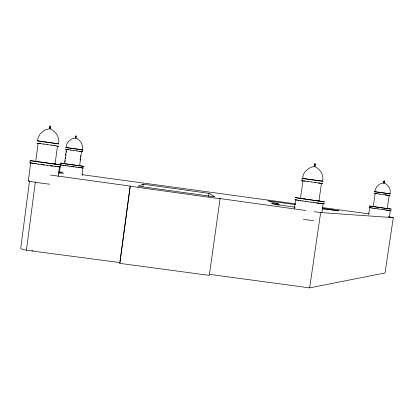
<?xml version="1.0" encoding="UTF-8"?>
<svg xmlns="http://www.w3.org/2000/svg" width="414" height="414" viewBox="0 0 414 414"><rect width="100%" height="100%" fill="white"/><g stroke="black" fill="none" stroke-linecap="round" stroke-linejoin="round"><path stroke-width="0.62" d="M305.936 210.535L219.565 198.492L220.077 198.777L209.298 275.388L119.801 263.366L130.213 186.093L50.544 175.039M302.97 178.558C301.775 173.238 308.435 167.168 313.879 166.588M34.264 163.494L29.922 162.754L30.196 160.648L37.172 161.486M28.343 180.866L30.693 162.857L32.587 163.23M29.508 180.99L20.7 248.488L22.532 249.363L26.424 250.242L119.822 262.559M37.979 140.957L37.653 140.879L38.047 137.867L40.142 133.882L44.391 130.208L49.287 128.775M26.424 250.242L35.35 182.02M49.561 128.826C49.887 122.104 51.719 129.38 49.768 128.863L49.913 127.781M49.737 128.837L50.094 126.13M40.556 143.653L38.109 143.394L35.754 161.419L55.093 164.099L57.458 146.163L56.583 145.987M58.281 176.416L59.368 166.78L60.309 166.946L58.265 166.738M59.58 172.214L60.392 164.798M66.23 147.591C65.728 143.021 70.509 138.514 75.136 138.022M65.045 161.874L65.215 160.596M65.469 158.671L65.64 157.392M65.893 155.467L66.059 154.184M66.318 152.264L66.483 150.981M75.788 135.937C75.653 141.246 74.618 135.285 76.166 136.004M75.886 138.131C75.865 132.625 76.683 138.964 75.348 138.048M80.073 160.068L80.244 158.79M80.502 156.875L80.668 155.597M66.892 149.563L66.385 149.521L64.506 163.69L79.628 165.791L81.506 151.674L79.255 151.301M82.2 149.878C83.726 145.443 80.409 140.004 76.098 138.162M81.827 151.757L82.458 151.814L82.712 149.93L65.671 147.493M82.086 175.629L82.888 167.944M119.801 263.366L130.213 186.093M142.835 186.75L143.182 184.194L209.018 193.359L214.964 196.883L137.94 186.181L143.182 184.194M208.573 196.536L209.018 193.359M278.751 205.453L278.933 204.18L267.77 200.862L295.637 204.671M294.364 208.552L295.648 199.776M303.353 180.908L301.822 180.747L302.158 178.413L323.003 181.27L322.485 181.265M302.986 180.908L300.455 198.384L318.915 201.023L321.481 183.454L318.268 182.921M314.112 166.619L314.578 163.985L315.199 164.079L314.816 166.718L314.112 166.619L314.578 163.985M322.501 181.234C324.131 175.469 320.441 169.098 315.054 166.749M309.651 287.89L320.653 212.589L393.3 217.635L384.999 272.961L309.651 287.89L209.541 274.378M321.906 212.506L323.106 203.678M316.136 202.876L323.924 203.833L324.224 201.784L318.64 200.852M368.563 214.385L369.79 207.6M375.446 191.848L374.872 191.739L375.198 189.565L376.761 186.678L379.881 184.002L383.447 182.931M388.72 195.403L389.207 195.496L387.25 208.552L382.986 207.999L373.237 206.56L375.172 193.55L375.705 193.597M383.628 182.952C385.253 177.818 382.986 184.214 384.161 183.024M383.706 182.967L384.001 181.001L384.456 181.068M383.892 182.998L384.192 181.022M384.083 183.019L384.378 181.053M389.848 193.819C391.437 189.855 388.332 184.67 384.342 183.05M389.465 217.407L390.242 210.514M37.653 140.879L58.995 143.943M66.033 147.544L82.35 149.878M58.322 173.104L63.792 173.14L58.824 172.452M301.822 180.747L305.077 181.104M58.798 172.064L62.493 172.105M390.49 210.571L388.829 210.395M374.872 191.739L390.361 193.876L389.693 193.819M37.193 140.812L58.534 143.875C59.978 137.784 56.061 131.44 50.508 128.961M321.026 183.438L321.481 183.454M59.176 166.826L59.549 166.842M60.584 164.86L60.102 164.788M302.598 178.439L322.558 181.208M29.922 162.754L30.429 162.78M323.189 203.724L321.756 203.595M58.001 146.292L58.679 146.333L54.358 145.63M82.075 149.878L82.712 149.93M324.224 201.784L295.192 197.664L300.445 198.275M295.498 199.714L294.923 199.672L297.164 200.102M322.061 208.837L338.828 210.814L322.904 208.361M389.434 195.553L390.102 195.615L384.953 194.844M82.241 167.877L83.483 167.975M373.237 206.56L373.77 206.617M60.201 164.834L30.196 160.648M389.771 210.509L391.049 210.654L390.79 210.591M369.883 207.59L369.024 207.507L370.349 207.74M56.837 166.578L58.964 166.837M321.135 183.48L322.661 183.614L315.07 182.455M81.185 167.753L82.795 167.955M54.948 166.345L57.463 166.666M377.237 193.788L374.282 193.426L374.882 193.54M68.486 149.764L65.417 149.382L66.152 149.521M79.767 167.572L81.687 167.825M55.471 166.423L50.073 165.719M320.881 203.507L313.605 202.529M304.166 180.97L307.912 181.467M63.901 163.535L60.17 163.09L83.923 166.387L78.748 165.584M78.034 167.349L80.192 167.639M302.629 198.642L303.762 198.787M53.07 166.117L47.284 165.341M389.3 210.462L385.951 210.012M376.605 193.695L379.534 194.094M76.052 167.085L78.365 167.401M43.615 144.062L36.877 143.218L37.969 143.43M387.944 210.286L384.13 209.763M307.364 181.379L311.431 181.943M67.787 149.656L70.934 150.096M373.578 206.545L369.247 205.996L391.277 209.127L386.774 208.418M76.279 167.121L69.304 166.164M379.193 194.037L387.871 195.253M45.048 162.547L46.218 162.707M71.653 166.495L74.013 166.816M302.774 198.585L304.326 198.798M41.353 164.534L47.398 165.367M82.334 174.713L295.643 203.885M322.542 207.564L369.304 213.96M382.148 209.484L384.352 209.8M44.401 164.948L38.492 164.13M310.904 202.156L313.833 202.575M278.933 204.18L276.65 203.859L278.529 204.444L271.729 203.497L273.504 204.086L295.234 207.202M314.252 211.694L320.653 212.589M130.275 186.269L220.077 198.777M43.077 143.968L47.325 144.584M311.328 181.912L315.442 182.491M70.546 150.034L73.847 150.505M382.262 209.505L377.904 208.884M67.052 165.848L69.433 166.174M308.073 201.763L310.986 202.177M73.832 150.494L77.133 150.97M64.993 165.548L67.301 165.874M305.216 201.349L308.14 201.763M47.268 144.558L51.533 145.179M375.808 208.578L378.013 208.894M314.697 200.272L315.742 200.423M35.899 163.753L38.833 164.167M314.878 164.047L314.495 163.985M373.889 208.294L376.026 208.604M54.379 163.866L61.282 164.974M63.207 165.284L65.345 165.59M302.536 200.95L305.434 201.37M76.771 150.929L82.458 151.814M33.674 163.416L36.375 163.809M51.108 145.133L55.197 145.738M372.207 208.04L374.199 208.335M300.129 200.588L302.882 200.992M61.758 165.067L63.647 165.341M385.641 208.294L387.25 208.552M370.84 207.828L372.605 208.092M298.096 200.272L300.6 200.645M60.713 164.896L62.276 165.134M369.831 207.668L371.306 207.895M388.109 216.719L393.3 217.635M296.507 200.014L298.67 200.345M50.58 126.208L50.239 128.925M79.074 165.688L79.628 165.791M375.172 193.55L375.7 193.648M375.141 191.811L374.541 191.692L390.024 193.83M323.194 203.652L323.924 203.833M314.816 166.718L314.438 166.651L314.821 164.016L315.199 164.079M54.508 163.975L55.093 164.099M295.627 199.812L296.139 199.921M318.475 200.919L318.915 201.023M49.773 184.194A14.568 0.533 7.5 0 1 33.813 182.046A14.568 0.533 7.5 0 1 28.83 180.825M313.538 220.672A13.952 0.517 8.3 0 1 303.374 219.249M33.079 250.848A9.341 1.154 6.3 0 1 31.868 250.693M315.08 164.053L314.697 166.692L315.116 164.079"/></g></svg>
